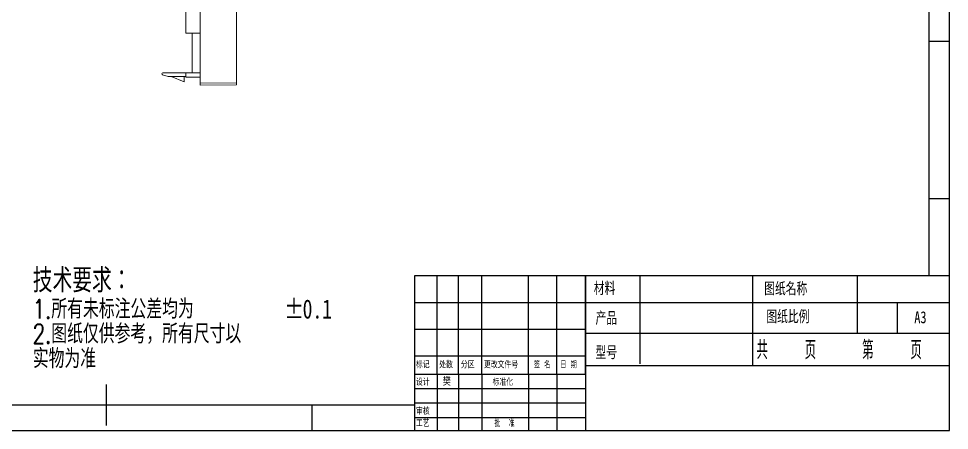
# Model space of a CAD drawing. Header units: millimetres. Extents: x 5 to 415, y 4 to 292.
# Drawn here: x 188.7 to 415, y 3.8 to 104 of the extents above; entities that cross this region are included whole.
import ezdxf

# ---------------------------------------------------------------- set-up
doc = ezdxf.new("R2010")
doc.units = ezdxf.units.MM
doc.layers.get('0').update_dxf_attribs({"linetype": 'CONTINUOUS'})
doc.styles.add('SLDTEXTSTYLE0', font='TXT', dxfattribs={"width": 0.75})
doc.styles.add('SLDTEXTSTYLE1', font='TXT', dxfattribs={"width": 0.75, "bigfont": 'bigfont'})
doc.styles.add('SLDTEXTSTYLE2', font='TXT', dxfattribs={"width": 0.666667, "bigfont": 'bigfont'})
doc.styles.add('SLDTEXTSTYLE3', font='TXT', dxfattribs={"width": 0.625, "bigfont": 'bigfont'})
doc.styles.add('SLDTEXTSTYLE6', font='TXT', dxfattribs={"width": 0.558824, "bigfont": 'bigfont'})

# ---------------------------------------------------------------- blocks, each defined once
blk = doc.blocks.new('SW_NOTE_0')
at = {"color": 0, "linetype": 'Continuous', "attachment_point": 1}
for s, insert, char_height, style in [('\\M+18B5A术\\M+19776\\M+18B81\\M+18146', (0, 7.5), 5.8208, 'SLDTEXTSTYLE1'), ('1.\\M+18F8A\\M+1974C\\M+196A2标\\M+1928D\\M+18CF6\\M+18DB7\\M+18BCF为', (0, -0.02), 4.6667, 'SLDTEXTSTYLE1'), ('%%p', (61.17, -0.02), 4.667, 'SLDTEXTSTYLE0'), ('0.1', (65.62, -0.02), 4.667, 'SLDTEXTSTYLE0'), ('2.图纸仅\\M+18B9F\\M+18E51\\M+18D6C\\M+18143\\M+18F8A\\M+1974C\\M+18EDA\\M+190A1\\M+188C8', (0, -6.05), 4.6667, 'SLDTEXTSTYLE1'), ('实\\M+195A8为\\M+18F79', (0, -12.09), 4.6667, 'SLDTEXTSTYLE1')]:
    blk.add_mtext(s, dxfattribs=dict(at, insert=insert, char_height=char_height, style=style))

msp = doc.modelspace()

# ---------------------------------------------------------------- linework, layer by layer
at = {"color": 7, "linetype": 'Continuous'}
for p, q in [((415, 3.81), (415, 290.81)), ((410, 287), (410, 41.42)), ((410, 98.5), (415, 98.5)), ((410, 60.25), (415, 60.25)), ((415, 41.42), (284.93, 41.42)), ((284.93, 41.42), (284.93, 3.81)), ((290.42, 17.46), (290.42, 41.42)), ((295.64, 17.46), (295.64, 41.42)), ((301.29, 17.46), (301.29, 41.42)), ((312.68, 17.46), (312.68, 41.42)), ((319.52, 17.46), (319.52, 41.42)), ((326.51, 19.57), (326.51, 41.42)), ((326.51, 41.42), (326.51, 3.81)), ((339.74, 41.42), (339.74, 19.99)), ((367.16, 41.42), (367.16, 19.57)), ((392.58, 41.42), (392.58, 27.44)), ((284.93, 34.92), (326.51, 34.92)), ((326.51, 34.94), (367.16, 34.94)), ((367.16, 34.94), (415, 34.94)), ((402.34, 34.94), (402.34, 27.44)), ((284.93, 28.42), (326.51, 28.42)), ((326.51, 27.44), (367.16, 27.44)), ((367.16, 27.44), (415, 27.44)), ((284.93, 21.92), (326.51, 21.92)), ((326.51, 17.46), (326.51, 19.57)), ((326.51, 19.57), (415, 19.57)), ((284.93, 17.46), (326.51, 17.46)), ((290.42, 17.46), (290.42, 3.81)), ((295.64, 17.46), (295.64, 3.81)), ((301.29, 17.46), (301.29, 3.81)), ((312.68, 17.46), (312.68, 3.81)), ((319.52, 17.46), (319.52, 3.81)), ((326.51, 17.46), (326.51, 3.81)), ((210, 5), (210, 15)), ((284.93, 13.96), (326.51, 13.96)), ((12.45, 10), (284.93, 10)), ((260, 10), (260, 3.81)), ((326.51, 10.46), (284.93, 10.46)), ((284.93, 6.96), (326.51, 6.96)), ((5, 3.81), (415, 3.81))]:
    msp.add_line(p, q, dxfattribs=at)
at = {"color": 7, "linetype": 'Continuous', "lineweight": 15}
for p, q in [((229.33, 100.45), (229.33, 232.59)), ((232.83, 232.62), (232.83, 100.42)), ((241.63, 88.35), (241.63, 106.87)), ((232.83, 100.42), (229.33, 100.45)), ((230.83, 90.77), (230.83, 100.44)), ((232.83, 100.42), (232.83, 88.27)), ((223.53, 90.57), (223.53, 90.52)), ((229.33, 90.77), (223.73, 90.77)), ((232.83, 90.77), (229.33, 90.77)), ((229.33, 89.77), (229.33, 90.77)), ((225.03, 89.87), (223.67, 90.33)), ((225.03, 89.87), (229.33, 89.87)), ((225.73, 89.87), (228.93, 88.57)), ((228.93, 88.57), (228.93, 89.87)), ((229.33, 89.77), (232.83, 89.77)), ((232.83, 88.27), (241.63, 88.35)), ((232.83, 88.27), (232.83, 87.77)), ((241.63, 88.35), (241.63, 87.85)), ((241.63, 87.85), (232.83, 87.77))]:
    msp.add_line(p, q, dxfattribs=at)
for centre, start, end in [((223.73, 90.57), 90, 180), ((223.73, 90.52), 180, 251.5651)]:
    msp.add_arc(centre, 0.2, start, end, dxfattribs=at)

# ---------------------------------------------------------------- block references
at = {"color": 7, "linetype": 'Continuous'}
msp.add_blockref('SW_NOTE_0', (192.11, 35.7), dxfattribs=at)

# ---------------------------------------------------------------- texts
at = {"color": 7, "linetype": 'Continuous', "attachment_point": 1}
for s, insert, char_height, style in [('\\M+18DDE\\M+197BF', (328.53, 39.91), 3.175, 'SLDTEXTSTYLE1'), ('图纸\\M+196BC\\M+18FCC', (369.97, 39.83), 3.175, 'SLDTEXTSTYLE1'), ('产\\M+19569', (328.95, 32.66), 3.175, 'SLDTEXTSTYLE1'), ('图纸\\M+194E4\\M+197E1', (370.48, 33.05), 3.175, 'SLDTEXTSTYLE1'), ('A3', (406.47, 32.79), 2.91, 'SLDTEXTSTYLE0'), ('\\M+18BA4    页     \\M+191E6    页', (368.1, 25.63), 4.4979, 'SLDTEXTSTYLE6'), ('\\M+18C5E\\M+18D86', (328.95, 24.31), 3.175, 'SLDTEXTSTYLE1'), ('标记', (285.27, 20.54), 1.587, 'SLDTEXTSTYLE1'), ('处\\M+19094', (290.94, 20.54), 1.587, 'SLDTEXTSTYLE1'), ('\\M+195AA\\M+18BE6', (296.21, 20.54), 1.5875, 'SLDTEXTSTYLE1'), ('\\M+18D58\\M+189FC\\M+195B6\\M+18C8F\\M+18D86', (301.81, 20.54), 1.5875, 'SLDTEXTSTYLE1'), ('签 \\M+196BC', (313.95, 20.54), 1.587, 'SLDTEXTSTYLE2'), ('\\M+193FA \\M+18AFA', (320.38, 20.54), 1.5875, 'SLDTEXTSTYLE2'), ('设计', (285.27, 16.31), 1.587, 'SLDTEXTSTYLE1'), ('\\M+19EE6', (291.83, 16.57), 1.852, 'SLDTEXTSTYLE1'), ('标\\M+18F79\\M+189BB', (303.92, 16.31), 1.5875, 'SLDTEXTSTYLE1'), ('审\\M+18A6A', (285.27, 9.23), 1.587, 'SLDTEXTSTYLE1'), ('\\M+18D48艺', (285.27, 6.28), 1.587, 'SLDTEXTSTYLE1'), ('\\M+194E1  \\M+18F79', (304.4, 6.28), 1.5875, 'SLDTEXTSTYLE3')]:
    msp.add_mtext(s, dxfattribs=dict(at, insert=insert, char_height=char_height, style=style))

doc.saveas('drawing.dxf')
